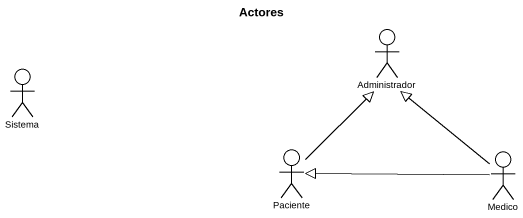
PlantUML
@startuml
title Actores
actor Administrador
actor Sistema
actor Paciente
actor Medico
Paciente -up-|> Administrador
Medico -up-|> Administrador
Medico -left-|> Paciente
@enduml
